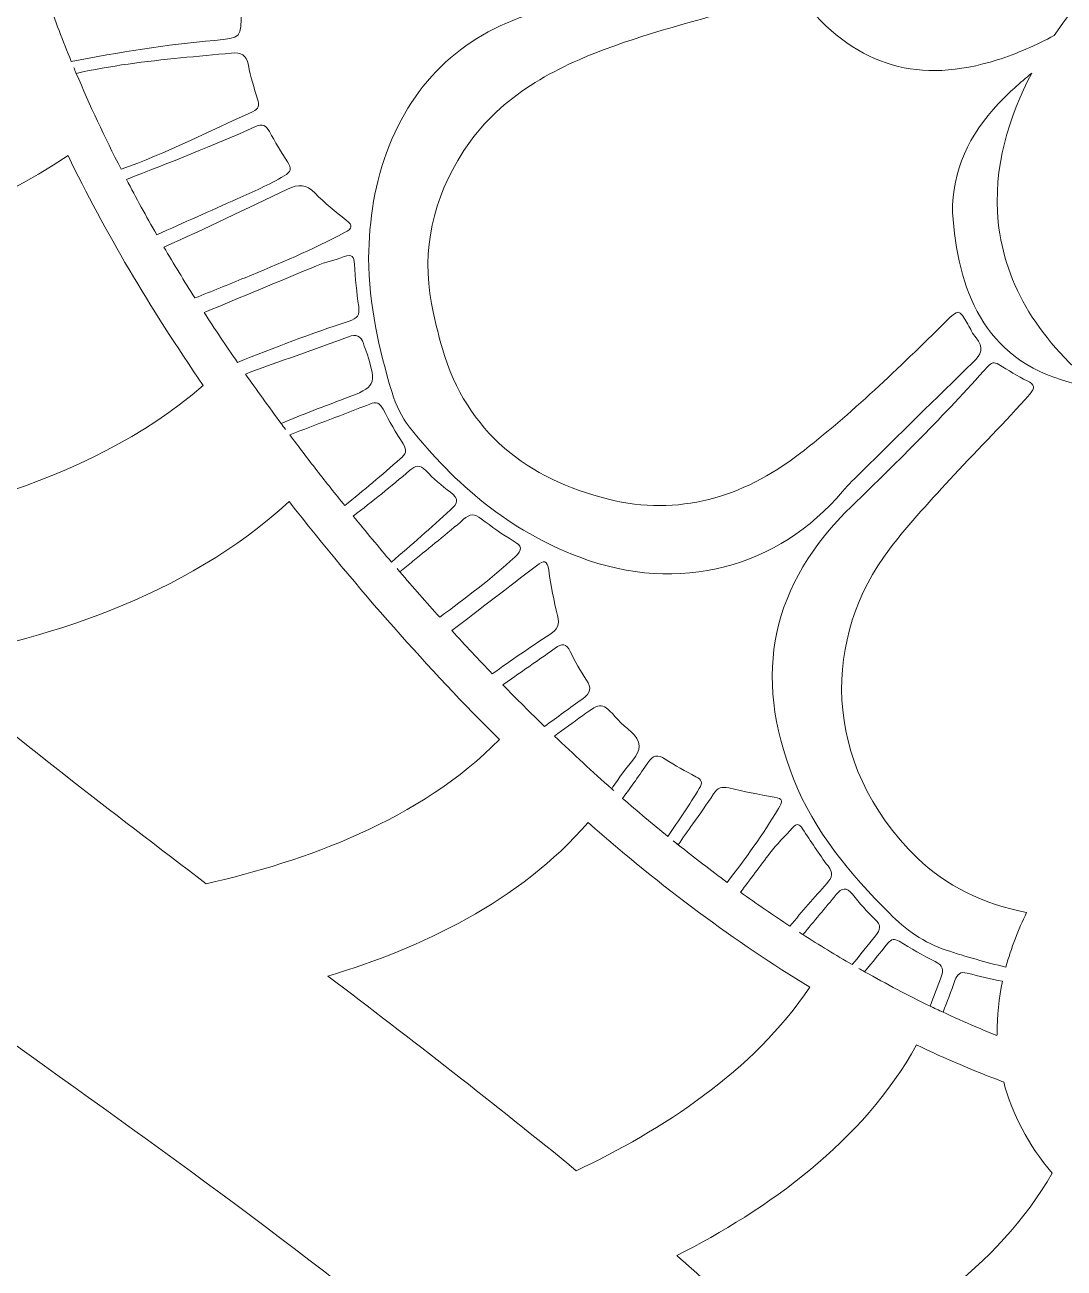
# Model space of a CAD drawing. Extents: x 705 to 2296, y -2914 to -85.
# Drawn here: x 1031.3 to 1333.8, y -1295.4 to -933.3 of the extents above; entities that cross this region are included whole.
import ezdxf

# ---------------------------------------------------------------- set-up
doc = ezdxf.new("R2010")
doc.units = 0
doc.header["$MEASUREMENT"] = 0
doc.layers.add('Layer 1', color=7, linetype='Continuous')

# ---------------------------------------------------------------- blocks, each defined once
blk = doc.blocks.new('block 4')
at = {"layer": 'Layer 1', "lineweight": 0}
for points, knots in [([(2257.73, -639.78), (2234.93, -597.81), (2201.23, -557.75), (2160.32, -523.94), (2075.55, -453.89), (1964.94, -394.11), (1840.32, -350.94), (1840.32, -350.94), (1840.32, -350.93), (1840.32, -350.93), (1839.87, -348.96), (1839.3, -346.94), (1838.61, -344.88), (1837.07, -340.33), (1834.39, -333.76), (1828.95, -329.25), (1828.26, -328.68), (1827.55, -328.14), (1826.81, -327.67), (1826.81, -327.67), (1826.81, -327.67), (1826.79, -327.67), (1828.33, -308.78), (1824.73, -289.41), (1816.02, -270), (1811.57, -260.06), (1804.2, -253.12), (1797.06, -246.39), (1791.32, -240.98), (1785.89, -235.87), (1782.26, -229.5), (1781.17, -227.6), (1780.25, -225.55), (1779.27, -223.36), (1778.01, -220.55), (1776.7, -217.64), (1774.93, -214.81), (1767.88, -203.55), (1756.35, -197.47), (1745.08, -194.23), (1745.08, -194.23), (1743.71, -192.18), (1743.71, -192.18), (1701.28, -127.64), (1637.14, -102.84), (1590.8, -93.4), (1549.91, -85.06), (1516.05, -86.83), (1504.18, -87.86), (1504.14, -87.8), (1504.1, -87.77), (1504.08, -87.73), (1504.08, -87.73), (1503.9, -87.89), (1503.9, -87.89), (1502.32, -88.03), (1501.15, -88.15), (1500.45, -88.23), (1499.74, -88.15), (1498.58, -88.03), (1497.01, -87.89), (1497.01, -87.89), (1496.82, -87.73), (1496.82, -87.73), (1496.8, -87.77), (1496.76, -87.8), (1496.71, -87.86), (1484.84, -86.83), (1450.98, -85.06), (1410.1, -93.4), (1363.76, -102.84), (1299.62, -127.64), (1257.21, -192.15), (1257.21, -192.15), (1255.83, -194.23), (1255.83, -194.23), (1244.54, -197.47), (1233.02, -203.55), (1225.97, -214.81), (1224.2, -217.64), (1222.89, -220.55), (1221.62, -223.36), (1220.64, -225.55), (1219.73, -227.6), (1218.64, -229.5), (1215, -235.87), (1209.57, -240.98), (1203.83, -246.39), (1196.7, -253.12), (1189.33, -260.06), (1184.88, -270), (1176.17, -289.41), (1172.56, -308.78), (1174.1, -327.67), (1174.09, -327.67), (1174.09, -327.67), (1174.09, -327.67), (1173.36, -328.14), (1172.64, -328.67), (1171.94, -329.25), (1166.5, -333.76), (1163.83, -340.32), (1162.29, -344.88), (1161.6, -346.94), (1161.03, -348.96), (1160.57, -350.93), (1160.57, -350.93), (1160.57, -350.94), (1160.57, -350.94), (1035.95, -394.11), (925.34, -453.89), (840.57, -523.94), (799.66, -557.75), (765.97, -597.81), (743.17, -639.78), (717.38, -687.2), (705.23, -736.49), (707.06, -786.23), (708.79, -833.12), (721.42, -881.91), (744.63, -931.23), (776.61, -999.19), (827.22, -1064.83), (895.04, -1126.29), (939.72, -1166.8), (989.19, -1202.25), (1037.03, -1236.53), (1082.37, -1269.03), (1129.25, -1302.64), (1171.8, -1340.38), (1249.39, -1409.16), (1300.81, -1475.62), (1328.95, -1543.41), (1325.12, -1549.46), (1321.54, -1556.29), (1318.88, -1563.69), (1317.48, -1563.6), (1315.91, -1563.52), (1314.31, -1563.52), (1308.44, -1563.52), (1302.01, -1564.61), (1300.28, -1570.4), (1299.79, -1572.07), (1299.76, -1573.62), (1299.72, -1574.99), (1299.72, -1575.32), (1299.71, -1575.65), (1299.7, -1575.96), (1299.52, -1579.67), (1298.15, -1583.63), (1295.64, -1587.72), (1294.69, -1589.27), (1293.66, -1590.81), (1292.59, -1592.31), (1291.91, -1593.27), (1291.2, -1594.21), (1290.48, -1595.15), (1283.23, -1604.54), (1274, -1613.07), (1265.02, -1621.38), (1265.02, -1621.38), (1260.92, -1625.17), (1260.92, -1625.17), (1250.6, -1634.74), (1239.94, -1644.64), (1227.93, -1651.26), (1224.55, -1653.15), (1220.44, -1657.48), (1220.14, -1667.47), (1219.42, -1692.03), (1241.26, -1736.34), (1260.82, -1751.22), (1241.97, -1787.05), (1219.46, -1838.09), (1200.22, -1904.9), (1175.44, -1990.97), (1160.75, -2086.12), (1156.58, -2187.73), (1153.08, -2272.74), (1156.98, -2362.49), (1168.18, -2455.79), (1163.65, -2459.11), (1158.65, -2462.26), (1152.93, -2465.39), (1126.52, -2479.87), (1097.89, -2485.02), (1072.31, -2479.92), (1038.1, -2473.12), (1010.95, -2453.43), (991.61, -2421.39), (954.97, -2360.75), (954.3, -2266.43), (972.57, -2204.62), (992.17, -2138.34), (1031.4, -2072.06), (1096.04, -1996), (1100.49, -1990.76), (1104.99, -1985.54), (1109.5, -1980.33), (1133.88, -1952.07), (1159.09, -1922.85), (1176.92, -1889.25), (1201.05, -1843.72), (1206.63, -1795.65), (1192.18, -1757.38), (1192.18, -1757.38), (1181.68, -1729.58), (1181.68, -1729.58), (1181.68, -1729.58), (1184.11, -1759.19), (1184.11, -1759.19), (1187.04, -1794.94), (1172.43, -1827.44), (1159.67, -1848.41), (1139.55, -1881.48), (1111.42, -1909.63), (1084.2, -1936.84), (1072.99, -1948.07), (1061.38, -1959.69), (1050.51, -1971.48), (986.2, -2041.19), (939.51, -2104.75), (907.75, -2165.78), (865.01, -2247.87), (849.52, -2326.23), (861.72, -2398.68), (881.46, -2516.08), (980.8, -2608.54), (1070.48, -2648.09), (1102.71, -2662.3), (1132.76, -2669.48), (1158.32, -2669.48), (1176.87, -2669.48), (1193.05, -2665.7), (1205.97, -2658.08), (1205.97, -2658.09), (1205.97, -2658.09), (1205.97, -2658.09), (1212.84, -2680.03), (1220.66, -2700.47), (1229.34, -2719.23), (1249.6, -2763), (1275.41, -2799.36), (1306.05, -2827.33), (1339.78, -2858.12), (1383.84, -2881.32), (1437.02, -2896.27), (1479.37, -2908.16), (1526.54, -2914.39), (1574.07, -2914.39), (1577.53, -2914.39), (1581.01, -2914.35), (1584.47, -2914.28), (1715.72, -2911.78), (1847.6, -2857.02), (1946.29, -2764.08), (1983.95, -2728.62), (2013.13, -2688.17), (2030.68, -2647.08), (2050.96, -2599.62), (2056.14, -2551.69), (2046.08, -2504.65), (2026.22, -2411.76), (1963.7, -2334.68), (1870.04, -2287.56), (1788.08, -2246.34), (1690.33, -2231.81), (1599.94, -2247.09), (1606.11, -2235.77), (1612.34, -2224.53), (1618.54, -2213.38), (1637.36, -2179.5), (1656.8, -2144.46), (1673.59, -2108.59), (1710.68, -2029.32), (1732.71, -1958.15), (1740.94, -1891.02), (1746.05, -1849.4), (1747.6, -1797.58), (1735.16, -1750.76), (1754.43, -1736.28), (1775.99, -1693.13), (1775.99, -1668.36), (1775.99, -1667.96), (1775.99, -1667.55), (1775.98, -1667.16), (1775.68, -1657.19), (1771.58, -1652.89), (1768.19, -1651), (1756.19, -1644.4), (1745.52, -1634.53), (1735.2, -1624.98), (1735.2, -1624.98), (1731.1, -1621.2), (1731.1, -1621.2), (1719.8, -1610.79), (1708.12, -1600.03), (1700.47, -1587.65), (1697.96, -1583.57), (1696.6, -1579.62), (1696.43, -1575.92), (1696.41, -1575.61), (1696.4, -1575.29), (1696.4, -1574.97), (1696.37, -1573.59), (1696.32, -1572.04), (1695.83, -1570.37), (1694.11, -1564.66), (1687.76, -1563.55), (1681.94, -1563.52), (1679.29, -1556.2), (1675.74, -1549.42), (1671.94, -1543.41), (1700.08, -1475.62), (1751.51, -1409.16), (1829.1, -1340.38), (1871.64, -1302.64), (1918.53, -1269.03), (1963.87, -1236.53), (2011.71, -1202.25), (2061.18, -1166.8), (2105.86, -1126.29), (2173.67, -1064.83), (2224.28, -999.19), (2256.27, -931.23), (2279.48, -881.91), (2292.11, -833.13), (2293.84, -786.23), (2295.67, -736.49), (2283.52, -687.2), (2257.73, -639.78)], [0, 0, 0, 0, 1, 1, 1, 2, 2, 2, 3, 3, 3, 4, 4, 4, 5, 5, 5, 6, 6, 6, 7, 7, 7, 8, 8, 8, 9, 9, 9, 10, 10, 10, 11, 11, 11, 12, 12, 12, 13, 13, 13, 14, 14, 14, 15, 15, 15, 16, 16, 16, 17, 17, 17, 18, 18, 18, 19, 19, 19, 20, 20, 20, 21, 21, 21, 22, 22, 22, 23, 23, 23, 24, 24, 24, 25, 25, 25, 26, 26, 26, 27, 27, 27, 28, 28, 28, 29, 29, 29, 30, 30, 30, 31, 31, 31, 32, 32, 32, 33, 33, 33, 34, 34, 34, 35, 35, 35, 36, 36, 36, 37, 37, 37, 38, 38, 38, 39, 39, 39, 40, 40, 40, 41, 41, 41, 42, 42, 42, 43, 43, 43, 44, 44, 44, 45, 45, 45, 46, 46, 46, 47, 47, 47, 48, 48, 48, 49, 49, 49, 50, 50, 50, 51, 51, 51, 52, 52, 52, 53, 53, 53, 54, 54, 54, 55, 55, 55, 56, 56, 56, 57, 57, 57, 58, 58, 58, 59, 59, 59, 60, 60, 60, 61, 61, 61, 62, 62, 62, 63, 63, 63, 64, 64, 64, 65, 65, 65, 66, 66, 66, 67, 67, 67, 68, 68, 68, 69, 69, 69, 70, 70, 70, 71, 71, 71, 72, 72, 72, 73, 73, 73, 74, 74, 74, 75, 75, 75, 76, 76, 76, 77, 77, 77, 78, 78, 78, 79, 79, 79, 80, 80, 80, 81, 81, 81, 82, 82, 82, 83, 83, 83, 84, 84, 84, 85, 85, 85, 86, 86, 86, 87, 87, 87, 88, 88, 88, 89, 89, 89, 90, 90, 90, 91, 91, 91, 92, 92, 92, 93, 93, 93, 94, 94, 94, 95, 95, 95, 96, 96, 96, 97, 97, 97, 98, 98, 98, 99, 99, 99, 100, 100, 100, 101, 101, 101, 102, 102, 102, 103, 103, 103, 104, 104, 104, 105, 105, 105, 106, 106, 106, 107, 107, 107, 108, 108, 108, 109, 109, 109, 110, 110, 110, 110]), ([(1258.62, -927.35), (1257.93, -926.53), (1257.33, -925.65), (1256.6, -924.89), (1248.15, -915.94), (1245.19, -905.33), (1247.01, -893.28), (1248.36, -884.26), (1250.39, -875.46), (1255.42, -867.64), (1261.64, -857.98), (1269.96, -851.44), (1281.27, -848.12), (1292.54, -844.83), (1303.85, -843.65), (1315.46, -844.14), (1316.04, -844.16), (1316.63, -844.19), (1317.23, -844.21), (1315.85, -848.97), (1314.9, -853.92), (1314.54, -859.02), (1311.27, -859.41), (1308, -859.91), (1304.78, -860.69), (1297.19, -862.52), (1289.76, -864.78), (1282.85, -868.54), (1273.69, -873.51), (1267.7, -881.13), (1264.55, -890.93), (1261.17, -901.48), (1265.25, -912.73), (1274.78, -919.63), (1285.95, -927.74), (1298.37, -928.59), (1311.27, -925.34), (1321.14, -922.87), (1330.52, -918.99), (1339.89, -915.14), (1341.45, -916.51), (1343.03, -917.87), (1344.71, -919.21), (1340.81, -923.38), (1335.81, -929.27), (1330.99, -936.41), (1325.67, -939.2), (1320.21, -941.67), (1314.39, -943.51), (1291.72, -950.66), (1273.94, -945.56), (1258.62, -927.35)], [0, 0, 0, 0, 1, 1, 1, 2, 2, 2, 3, 3, 3, 4, 4, 4, 5, 5, 5, 6, 6, 6, 7, 7, 7, 8, 8, 8, 9, 9, 9, 10, 10, 10, 11, 11, 11, 12, 12, 12, 13, 13, 13, 14, 14, 14, 15, 15, 15, 16, 16, 16, 17, 17, 17, 17]), ([(1137.33, -968.57), (1145.74, -947.57), (1161.36, -934.5), (1183.03, -928.79), (1201.39, -923.96), (1219.75, -919.11), (1238.06, -914.07), (1243.54, -912.56), (1243.62, -912.55), (1246.28, -917.42), (1247.62, -919.86), (1250.68, -922.47), (1249.77, -924.72), (1249.12, -926.33), (1245.02, -926.59), (1242.44, -927.41), (1227.36, -932.12), (1211.94, -935.72), (1197.2, -941.56), (1180.86, -948.03), (1166.53, -957.02), (1157.32, -972.78), (1149.11, -986.81), (1146.63, -1001.58), (1150.26, -1017.39), (1151.05, -1020.84), (1151.84, -1024.3), (1152.84, -1027.68), (1160.04, -1052.13), (1177.74, -1065.67), (1201.22, -1071.47), (1221.47, -1076.47), (1240.21, -1071.05), (1256.8, -1058.26), (1271.97, -1046.55), (1285.69, -1033.24), (1299.32, -1019.83), (1303.21, -1016), (1303.17, -1015.97), (1305.82, -1020.53), (1306.6, -1021.85), (1307.2, -1023.32), (1308.19, -1024.45), (1310.65, -1027.28), (1309.67, -1029.32), (1307.3, -1031.63), (1296.47, -1042.14), (1285.73, -1052.77), (1274.98, -1063.38), (1273.05, -1065.29), (1271.05, -1067.15), (1269.31, -1069.23), (1250.73, -1091.26), (1221.97, -1099.39), (1192.62, -1088.29), (1172.28, -1080.61), (1156.53, -1067.21), (1143.27, -1050.46), (1140.91, -1047.48), (1139.28, -1044.02), (1138.18, -1040.39), (1134.34, -1027.71), (1131.52, -1014.82), (1131.34, -1001.29), (1131.53, -990.17), (1133.12, -979.09), (1137.33, -968.57)], [0, 0, 0, 0, 1, 1, 1, 2, 2, 2, 3, 3, 3, 4, 4, 4, 5, 5, 5, 6, 6, 6, 7, 7, 7, 8, 8, 8, 9, 9, 9, 10, 10, 10, 11, 11, 11, 12, 12, 12, 13, 13, 13, 14, 14, 14, 15, 15, 15, 16, 16, 16, 17, 17, 17, 18, 18, 18, 19, 19, 19, 20, 20, 20, 21, 21, 21, 22, 22, 22, 22]), ([(1088.76, -921), (1095.32, -920.56), (1094.2, -920.64), (1094.32, -926.33), (1094.34, -927.27), (1094.32, -928.22), (1094.32, -929.17), (1094.32, -937.12), (1094.32, -937.15), (1086.46, -937.83), (1072.44, -939.05), (1058.59, -941.32), (1044.81, -943.97), (1042.35, -937.98), (1040.08, -932.01), (1037.98, -926.06), (1054.78, -923.44), (1071.78, -922.14), (1088.76, -921)], [0, 0, 0, 0, 1, 1, 1, 2, 2, 2, 3, 3, 3, 4, 4, 4, 5, 5, 5, 6, 6, 6, 6]), ([(1046.25, -947.43), (1056.26, -945.21), (1066.41, -943.92), (1076.63, -942.94), (1081.55, -942.47), (1086.49, -942), (1091.42, -941.52), (1094.08, -941.27), (1095.84, -941.95), (1096.38, -945.04), (1096.97, -948.39), (1098.02, -951.67), (1099.06, -954.93), (1099.62, -956.7), (1099.39, -957.82), (1097.6, -958.6), (1084.87, -964.27), (1072.45, -970.75), (1059.3, -975.36), (1054.51, -966), (1050.15, -956.7), (1046.25, -947.43), (1046.25, -947.43), (1046.24, -947.43), (1046.24, -947.43), (1046, -946.85), (1045.76, -946.28), (1045.52, -945.7), (1045.76, -946.27), (1046, -946.85), (1046.25, -947.43)], [0, 0, 0, 0, 1, 1, 1, 2, 2, 2, 3, 3, 3, 4, 4, 4, 5, 5, 5, 6, 6, 6, 7, 7, 7, 8, 8, 8, 9, 9, 9, 10, 10, 10, 10]), ([(1301.35, -987.95), (1301.25, -975.78), (1306.21, -965.24), (1314.74, -956.25), (1317.79, -953.06), (1321.02, -950.11), (1324.41, -947.38), (1317.81, -959.9), (1313.05, -974.89), (1314.68, -990.79), (1316.58, -1009.16), (1326.63, -1025.62), (1344.62, -1039.89), (1342.41, -1039.47), (1340.22, -1038.94), (1338.04, -1038.25), (1337.14, -1037.97), (1336.28, -1037.59), (1335.36, -1037.35), (1310.22, -1030.81), (1302.84, -1009.9), (1301.35, -987.95)], [0, 0, 0, 0, 1, 1, 1, 2, 2, 2, 3, 3, 3, 4, 4, 4, 5, 5, 5, 6, 6, 6, 7, 7, 7, 7]), ([(1098.39, -962.95), (1100.62, -961.93), (1101.49, -962.58), (1102.51, -964.39), (1104.15, -967.39), (1105.87, -970.36), (1107.77, -973.2), (1109.02, -975.1), (1108.86, -976.12), (1106.78, -977.32), (1102.36, -979.87), (1097.73, -981.91), (1093.1, -983.97), (1085.3, -987.45), (1077.51, -991), (1069.7, -994.44), (1066.59, -989.05), (1063.65, -983.67), (1060.84, -978.31), (1073.45, -973.42), (1086.06, -968.52), (1098.39, -962.95)], [0, 0, 0, 0, 1, 1, 1, 2, 2, 2, 3, 3, 3, 4, 4, 4, 5, 5, 5, 6, 6, 6, 7, 7, 7, 7]), ([(889.81, -1008.51), (891.17, -1008.52), (892.52, -1008.55), (893.89, -1008.55), (894.62, -1008.56), (895.34, -1008.56), (896.06, -1008.56), (939.46, -1008.56), (998.6, -1001.82), (1043.85, -971.39), (1054.51, -993.42), (1067.54, -1015.57), (1083.24, -1038.3), (1049.01, -1068.14), (998.69, -1078.99), (960.52, -1082.72), (935.2, -1059.44), (911.3, -1034.9), (889.81, -1008.51)], [0, 0, 0, 0, 1, 1, 1, 2, 2, 2, 3, 3, 3, 4, 4, 4, 5, 5, 5, 6, 6, 6, 6]), ([(1107.74, -981.18), (1111, -979.63), (1113.21, -979.67), (1115.76, -982.31), (1118.54, -985.17), (1121.69, -987.7), (1124.83, -990.2), (1126.9, -991.84), (1126.61, -992.61), (1124.39, -993.79), (1115, -998.79), (1105.21, -1002.92), (1095.39, -1006.95), (1090.54, -1008.94), (1085.67, -1010.91), (1080.79, -1012.85), (1077.65, -1007.9), (1074.65, -1002.95), (1071.76, -998.02), (1083.87, -992.67), (1095.79, -986.88), (1107.74, -981.18)], [0, 0, 0, 0, 1, 1, 1, 2, 2, 2, 3, 3, 3, 4, 4, 4, 5, 5, 5, 6, 6, 6, 7, 7, 7, 7]), ([(1116.19, -1003.49), (1118.79, -1002.41), (1121.59, -1001.83), (1124.23, -1000.82), (1126.58, -999.91), (1127.06, -1000.95), (1127.21, -1003.02), (1127.52, -1007.14), (1127.88, -1011.26), (1128.48, -1015.34), (1128.84, -1017.79), (1128.07, -1018.84), (1125.69, -1019.62), (1114.7, -1023.21), (1103.9, -1027.31), (1093.19, -1031.63), (1089.83, -1026.78), (1086.6, -1021.92), (1083.5, -1017.1), (1094.39, -1012.56), (1105.29, -1008.01), (1116.19, -1003.49)], [0, 0, 0, 0, 1, 1, 1, 2, 2, 2, 3, 3, 3, 4, 4, 4, 5, 5, 5, 6, 6, 6, 7, 7, 7, 7]), ([(1107.17, -1051.12), (1106.74, -1050.54), (1106.31, -1049.97), (1105.88, -1049.4), (1105.88, -1049.4), (1105.89, -1049.4), (1105.89, -1049.4), (1102.33, -1044.58), (1098.87, -1039.78), (1095.51, -1035), (1105.49, -1031.3), (1115.56, -1027.85), (1125.52, -1024.13), (1127.77, -1023.28), (1129.12, -1023.82), (1129.84, -1026.11), (1130.15, -1027.12), (1130.61, -1028.09), (1130.94, -1029.1), (1133.74, -1038.06), (1133.33, -1038.86), (1124.67, -1042.07), (1118.36, -1044.41), (1112.1, -1046.82), (1105.89, -1049.4), (1106.32, -1049.97), (1106.74, -1050.54), (1107.17, -1051.12)], [0, 0, 0, 0, 1, 1, 1, 2, 2, 2, 3, 3, 3, 4, 4, 4, 5, 5, 5, 6, 6, 6, 7, 7, 7, 8, 8, 8, 9, 9, 9, 9]), ([(1291.13, -1176.02), (1299.19, -1183.91), (1310.53, -1189.46), (1322.93, -1191.85), (1320.51, -1196.83), (1318.42, -1202.14), (1316.9, -1207.72), (1311.12, -1206.4), (1305.28, -1204.69), (1299.48, -1202.79), (1293.11, -1200.71), (1287.68, -1196.82), (1282.98, -1192.08), (1271.54, -1180.54), (1261.11, -1168.29), (1255.04, -1152.89), (1243, -1122.32), (1248.56, -1096.26), (1272.1, -1073.4), (1285.64, -1060.26), (1299.04, -1046.95), (1311.59, -1032.84), (1312.68, -1031.63), (1313.46, -1031.38), (1314.84, -1032.24), (1317.55, -1033.92), (1320.29, -1035.56), (1323.12, -1037.01), (1325.25, -1038.1), (1325.48, -1038.96), (1323.82, -1040.87), (1316.77, -1048.98), (1309.12, -1056.53), (1301.82, -1064.41), (1295.33, -1071.41), (1288.81, -1078.4), (1283, -1086.01), (1263.83, -1111.13), (1262.55, -1148.04), (1291.13, -1176.02)], [0, 0, 0, 0, 1, 1, 1, 2, 2, 2, 3, 3, 3, 4, 4, 4, 5, 5, 5, 6, 6, 6, 7, 7, 7, 8, 8, 8, 9, 9, 9, 10, 10, 10, 11, 11, 11, 12, 12, 12, 13, 13, 13, 13]), ([(1131.7, -1043.76), (1133.69, -1042.97), (1134.62, -1043.45), (1135.57, -1045.26), (1137.37, -1048.69), (1139.31, -1052.08), (1141.41, -1055.34), (1142.68, -1057.3), (1142.15, -1058.33), (1140.55, -1059.73), (1135.24, -1064.36), (1129.9, -1068.93), (1124.43, -1073.34), (1121.7, -1069.98), (1118.99, -1066.56), (1116.29, -1063.08), (1113.59, -1059.62), (1110.96, -1056.18), (1108.39, -1052.74), (1116.13, -1049.66), (1123.96, -1046.82), (1131.7, -1043.76)], [0, 0, 0, 0, 1, 1, 1, 2, 2, 2, 3, 3, 3, 4, 4, 4, 5, 5, 5, 6, 6, 6, 7, 7, 7, 7]), ([(1143.31, -1063.1), (1145.09, -1061.57), (1146.29, -1061.39), (1148.01, -1063.13), (1150.24, -1065.4), (1152.59, -1067.59), (1155.17, -1069.44), (1157.85, -1071.35), (1157.26, -1072.74), (1155.22, -1074.6), (1149.54, -1079.71), (1143.82, -1084.81), (1138, -1089.76), (1134.28, -1085.38), (1130.57, -1080.92), (1126.88, -1076.36), (1132.48, -1072.09), (1137.98, -1067.7), (1143.31, -1063.1)], [0, 0, 0, 0, 1, 1, 1, 2, 2, 2, 3, 3, 3, 4, 4, 4, 5, 5, 5, 6, 6, 6, 6]), ([(1001.69, -1118.63), (1035.49, -1112.91), (1078.07, -1100.21), (1108.21, -1072.12), (1128.4, -1097.85), (1148.82, -1120.97), (1169.45, -1141.47), (1146.61, -1164.9), (1112.35, -1177.12), (1084.07, -1183.45), (1056.39, -1162.43), (1028.59, -1141.03), (1001.69, -1118.63)], [0, 0, 0, 0, 1, 1, 1, 2, 2, 2, 3, 3, 3, 4, 4, 4, 4]), ([(1140.46, -1092.62), (1141.73, -1091.57), (1143, -1090.52), (1144.28, -1089.49), (1149.21, -1085.45), (1154.23, -1081.52), (1159.02, -1077.32), (1160.92, -1075.66), (1162.24, -1075.66), (1164.16, -1077.15), (1167.15, -1079.45), (1170.24, -1081.66), (1173.48, -1083.58), (1176.13, -1085.14), (1176.31, -1086.09), (1173.91, -1088.31), (1167.03, -1094.68), (1159.57, -1100.3), (1152.05, -1105.84), (1148.18, -1101.54), (1144.31, -1097.13), (1140.46, -1092.62), (1140.46, -1092.62), (1140.45, -1092.64), (1140.45, -1092.64), (1140.18, -1092.33), (1139.91, -1092), (1139.65, -1091.69), (1139.92, -1092), (1140.18, -1092.31), (1140.46, -1092.62)], [0, 0, 0, 0, 1, 1, 1, 2, 2, 2, 3, 3, 3, 4, 4, 4, 5, 5, 5, 6, 6, 6, 7, 7, 7, 8, 8, 8, 9, 9, 9, 10, 10, 10, 10]), ([(1180.19, -1090.83), (1182.48, -1089.06), (1183.36, -1089.15), (1183.81, -1092.18), (1184.47, -1096.61), (1185.26, -1101.04), (1186.36, -1105.38), (1187.01, -1107.99), (1186.38, -1109.41), (1184.12, -1110.87), (1178.43, -1114.53), (1172.86, -1118.38), (1167.37, -1122.34), (1163.45, -1118.25), (1159.51, -1114.04), (1155.6, -1109.74), (1163.78, -1103.43), (1172.03, -1097.19), (1180.19, -1090.83)], [0, 0, 0, 0, 1, 1, 1, 2, 2, 2, 3, 3, 3, 4, 4, 4, 5, 5, 5, 6, 6, 6, 6]), ([(1173.8, -1123.17), (1177.78, -1120.4), (1181.76, -1117.67), (1185.69, -1114.84), (1187.61, -1113.46), (1188.91, -1113.43), (1190.07, -1115.82), (1191.46, -1118.68), (1193.03, -1121.47), (1194.77, -1124.13), (1196.31, -1126.47), (1196.06, -1127.84), (1193.68, -1129.56), (1189.97, -1132.23), (1186.27, -1134.95), (1182.59, -1137.66), (1178.53, -1133.71), (1174.48, -1129.67), (1170.44, -1125.52), (1171.56, -1124.74), (1172.68, -1123.95), (1173.8, -1123.17)], [0, 0, 0, 0, 1, 1, 1, 2, 2, 2, 3, 3, 3, 4, 4, 4, 5, 5, 5, 6, 6, 6, 7, 7, 7, 7]), ([(1202.78, -1156.38), (1202.57, -1156.2), (1202.34, -1156.01), (1202.13, -1155.82), (1202.13, -1155.82), (1202.13, -1155.81), (1202.14, -1155.81), (1196.58, -1150.89), (1191.02, -1145.78), (1185.47, -1140.44), (1188.19, -1138.47), (1190.91, -1136.51), (1193.62, -1134.53), (1199.17, -1130.48), (1199.25, -1130.46), (1203.87, -1135.62), (1206.13, -1138.15), (1210.13, -1140.29), (1210.13, -1143.32), (1210.15, -1146.06), (1206.95, -1148.84), (1205.09, -1151.54), (1204.11, -1152.97), (1203.12, -1154.39), (1202.14, -1155.81), (1202.35, -1156.01), (1202.57, -1156.2), (1202.78, -1156.38)], [0, 0, 0, 0, 1, 1, 1, 2, 2, 2, 3, 3, 3, 4, 4, 4, 5, 5, 5, 6, 6, 6, 7, 7, 7, 8, 8, 8, 9, 9, 9, 9]), ([(1212.63, -1148.22), (1214.19, -1145.87), (1215.5, -1145.76), (1217.71, -1147.2), (1220.57, -1149.05), (1223.59, -1150.69), (1226.62, -1152.28), (1228.3, -1153.16), (1228.78, -1153.89), (1227.62, -1155.75), (1224.68, -1160.48), (1221.64, -1165.12), (1218.5, -1169.7), (1214.09, -1166.12), (1209.7, -1162.42), (1205.31, -1158.6), (1207.83, -1155.2), (1210.29, -1151.74), (1212.63, -1148.22)], [0, 0, 0, 0, 1, 1, 1, 2, 2, 2, 3, 3, 3, 4, 4, 4, 5, 5, 5, 6, 6, 6, 6]), ([(1221.5, -1172.11), (1222.9, -1170.07), (1224.32, -1168.05), (1225.74, -1166.01), (1227.77, -1163.11), (1229.9, -1160.28), (1231.78, -1157.28), (1232.92, -1155.44), (1234.23, -1155.12), (1236.21, -1155.56), (1240.58, -1156.55), (1244.97, -1157.5), (1249.4, -1158.21), (1252.19, -1158.65), (1251.92, -1159.54), (1250.7, -1161.58), (1246.21, -1169.11), (1241.06, -1176.14), (1235.74, -1183.06), (1230.98, -1179.55), (1226.24, -1175.91), (1221.5, -1172.11), (1221.49, -1172.11), (1221.49, -1172.12), (1221.49, -1172.12), (1221.01, -1171.74), (1220.55, -1171.36), (1220.07, -1170.97), (1220.55, -1171.36), (1221.03, -1171.74), (1221.5, -1172.11)], [0, 0, 0, 0, 1, 1, 1, 2, 2, 2, 3, 3, 3, 4, 4, 4, 5, 5, 5, 6, 6, 6, 7, 7, 7, 8, 8, 8, 9, 9, 9, 10, 10, 10, 10]), ([(1191.83, -1267.05), (1168.11, -1247.57), (1143.79, -1228.82), (1119.52, -1210.36), (1146.45, -1202.28), (1175.44, -1188.64), (1195.24, -1165.64), (1216.61, -1184.46), (1238.16, -1200.44), (1259.81, -1213.58), (1243.47, -1238.1), (1216.39, -1255.45), (1191.83, -1267.05)], [0, 0, 0, 0, 1, 1, 1, 2, 2, 2, 3, 3, 3, 4, 4, 4, 4]), ([(1239.63, -1185.9), (1242.48, -1182.11), (1245.32, -1178.32), (1248.17, -1174.54), (1250.15, -1171.92), (1252.6, -1169.64), (1254.77, -1167.14), (1255.98, -1165.74), (1256.76, -1166.06), (1257.69, -1167.48), (1260.09, -1171.13), (1262.46, -1174.82), (1265.11, -1178.28), (1266.67, -1180.3), (1266.36, -1181.56), (1264.75, -1183.37), (1261.1, -1187.46), (1257.52, -1191.6), (1254, -1195.8), (1249.21, -1192.65), (1244.41, -1189.36), (1239.63, -1185.91), (1239.63, -1185.91), (1239.63, -1185.9), (1239.63, -1185.9)], [0, 0, 0, 0, 1, 1, 1, 2, 2, 2, 3, 3, 3, 4, 4, 4, 5, 5, 5, 6, 6, 6, 7, 7, 7, 8, 8, 8, 8]), ([(1257.8, -1198.26), (1261.05, -1194.39), (1264.29, -1190.54), (1267.51, -1186.63), (1269.13, -1184.65), (1270.43, -1184.33), (1272.21, -1186.53), (1274.26, -1189.11), (1276.49, -1191.57), (1278.87, -1193.86), (1280.65, -1195.59), (1280.37, -1196.83), (1278.93, -1198.62), (1276.67, -1201.42), (1274.41, -1204.23), (1272.14, -1207.03), (1267.35, -1204.25), (1262.57, -1201.34), (1257.8, -1198.26), (1257.8, -1198.26), (1257.79, -1198.27), (1257.79, -1198.27), (1257.45, -1198.06), (1257.11, -1197.84), (1256.77, -1197.6), (1257.12, -1197.83), (1257.45, -1198.06), (1257.8, -1198.26)], [0, 0, 0, 0, 1, 1, 1, 2, 2, 2, 3, 3, 3, 4, 4, 4, 5, 5, 5, 6, 6, 6, 7, 7, 7, 8, 8, 8, 9, 9, 9, 9]), ([(1275.75, -1209.08), (1278.03, -1206.34), (1280.3, -1203.59), (1282.53, -1200.8), (1283.56, -1199.51), (1284.42, -1199.39), (1285.79, -1200.22), (1289.22, -1202.27), (1292.67, -1204.35), (1296.26, -1206.12), (1298.58, -1207.27), (1298.84, -1208.53), (1297.97, -1210.86), (1296.94, -1213.62), (1295.88, -1216.35), (1294.81, -1219.08), (1296.08, -1219.69), (1297.35, -1220.28), (1298.63, -1220.88), (1299.78, -1217.81), (1300.93, -1214.74), (1302.06, -1211.66), (1302.75, -1209.77), (1303.59, -1208.97), (1305.66, -1209.51), (1309.05, -1210.39), (1312.45, -1211.28), (1315.9, -1211.83), (1314.85, -1216.78), (1314.3, -1221.91), (1314.4, -1227.16), (1314.34, -1227.32), (1314.27, -1227.49), (1314.21, -1227.66), (1307.74, -1225.06), (1301.27, -1222.21), (1294.81, -1219.08), (1288.45, -1216.01), (1282.09, -1212.67), (1275.75, -1209.08), (1275.75, -1209.08), (1275.74, -1209.09), (1275.74, -1209.09), (1275.19, -1208.78), (1274.63, -1208.46), (1274.08, -1208.14), (1274.64, -1208.46), (1275.19, -1208.77), (1275.75, -1209.08)], [0, 0, 0, 0, 1, 1, 1, 2, 2, 2, 3, 3, 3, 4, 4, 4, 5, 5, 5, 6, 6, 6, 7, 7, 7, 8, 8, 8, 9, 9, 9, 10, 10, 10, 11, 11, 11, 12, 12, 12, 13, 13, 13, 14, 14, 14, 15, 15, 15, 16, 16, 16, 16]), ([(1221.06, -1291.76), (1247.36, -1278.46), (1275.31, -1258.64), (1290.89, -1230.43), (1299.33, -1234.46), (1307.76, -1238.06), (1316.22, -1241.22), (1316.22, -1241.22), (1316.25, -1241.14), (1316.25, -1241.14), (1318.66, -1250.58), (1323.38, -1259.47), (1330.37, -1267.76), (1314.76, -1295.25), (1285.62, -1314.37), (1259.27, -1326.9), (1246.89, -1314.85), (1234.11, -1303.16), (1221.06, -1291.76)], [0, 0, 0, 0, 1, 1, 1, 2, 2, 2, 3, 3, 3, 4, 4, 4, 5, 5, 5, 6, 6, 6, 6])]:
    blk.add_open_spline(points, degree=3, knots=knots, dxfattribs=at)
blk = doc.blocks.new('block 3')
at = {"layer": 'Layer 1'}
blk.add_blockref('block 4', (0, 0), dxfattribs=at)
blk = doc.blocks.new('block 2')
at = {"layer": 'Layer 1'}
blk.add_blockref('block 3', (0, 0), dxfattribs=at)

msp = doc.modelspace()

# ---------------------------------------------------------------- block references
at = {"layer": 'Layer 1'}
msp.add_blockref('block 2', (0, 0), dxfattribs=at)

doc.saveas('drawing.dxf')
